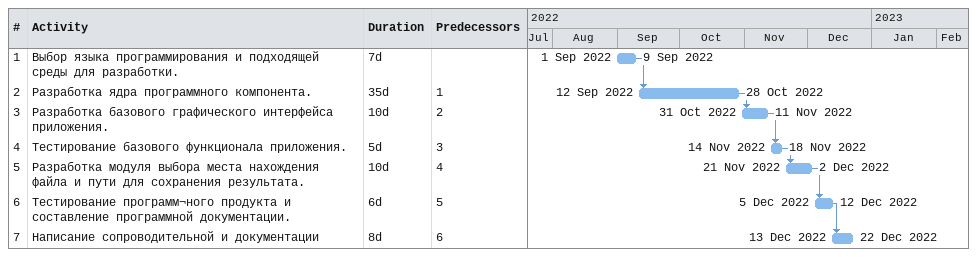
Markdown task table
| ID | Task | Duration | Start | Finish | Predecessors |
|---|---|---|---|---|---|
| 1 | Выбор языка программирования и подходящей среды для разработки. | 7d | 2022-09-01 | 2022-09-09 |  |
| 2 | Разработка ядра программного компонента. | 35d | 2022-09-12 | 2022-10-28 | 1 |
| 3 | Разработка базового графического интерфейса приложения. | 10d | 2022-10-31 | 2022-11-11 | 2 |
| 4 | Тестирование базового функционала приложения. | 5d | 2022-11-14 | 2022-11-18 | 3 |
| 5 | Разработка модуля выбора места нахождения файла и пути для сохранения результата. | 10d | 2022-11-21 | 2022-12-02 | 4 |
| 6 | Тестирование программ¬ного продукта и составление программной документации. | 6d | 2022-12-05 | 2022-12-12 | 5 |
| 7 | Написание сопроводительной и документации | 8d | 2022-12-13 | 2022-12-22 | 6 |
